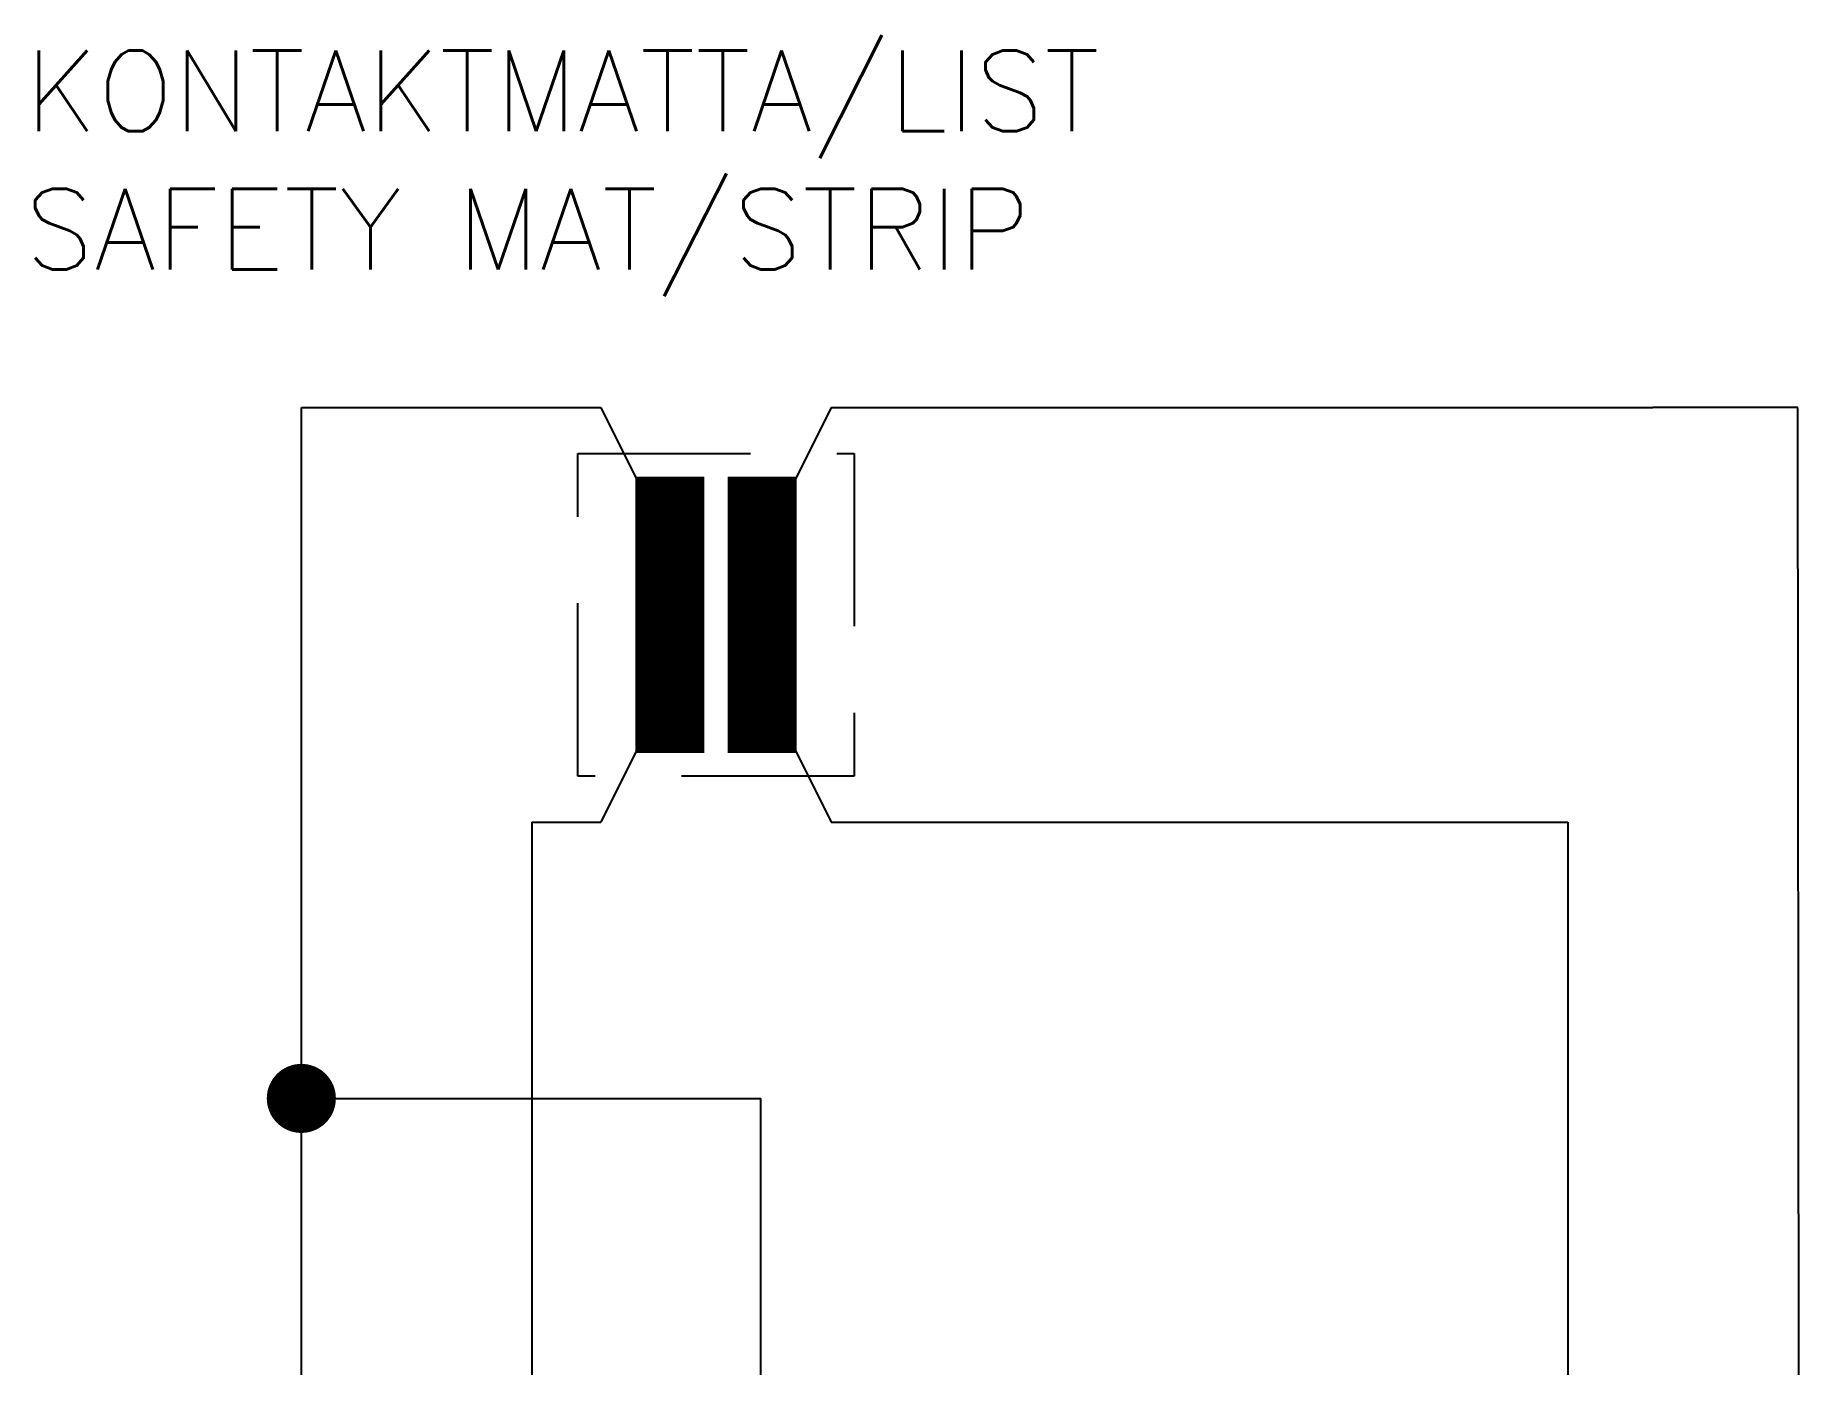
# Model space of a CAD drawing. Extents: x -5.8 to 32.5, y 0 to 29.1.
import ezdxf

# ---------------------------------------------------------------- set-up
doc = ezdxf.new("R2010")
doc.units = 0
doc.header["$LTSCALE"] = 7.5
doc.linetypes.add('DASHED', pattern=[0.75, 0.5, -0.25])
doc.layers.get('0').update_dxf_attribs({"linetype": 'CONTINUOUS'})
doc.styles.add('T0', font='ROMANS.SHX')

msp = doc.modelspace()

# ---------------------------------------------------------------- linework, layer by layer
for p, q in [((0, 0), (0, 21)), ((0, 21), (6, 21)), ((6, 21), (6.5, 21)), ((6.5, 21), (8, 18)), ((11.5, 21), (10, 18)), ((11.5, 21), (12, 21)), ((12, 21), (29.334, 21)), ((32.477, 21), (29.334, 21)), ((32.5, 0), (32.477, 21)), ((7.5, 18), (7.5, 15)), ((10.5, 18), (10.5, 15)), ((8, 15), (6.5, 12)), ((10, 15), (11.5, 12)), ((5, 12), (5, 0)), ((5, 12), (6.5, 12)), ((11.5, 12), (12, 12)), ((12, 12), (27.492, 12)), ((27.492, 12), (27.492, 0))]:
    msp.add_line(p, q)
at = {"linetype": 'DASHED'}
msp.add_lwpolyline([(6, 20), (12, 20), (12, 13), (6, 13)], close=True, dxfattribs=at)
at = {"const_width": 1.5}
for points in [[(8, 19.5), (8, 13.5)], [(10, 19.5), (10, 13.5)]]:
    msp.add_lwpolyline(points, dxfattribs=at)
at = {"const_width": 0.75}
msp.add_lwpolyline([(-0.375, 6, 1), (0.375, 6, 1)], format="xyb", close=True, dxfattribs=at)
msp.add_lwpolyline([(0, 6), (9.964, 6), (9.964, 0)])

# ---------------------------------------------------------------- texts
at = {"style": 'T0'}
for s, p in [('KONTAKTMATTA/LIST', (-6, 27)), ('SAFETY MAT/STRIP', (-6, 24))]:
    msp.add_text(s, height=1.75, dxfattribs=at).set_placement(p)

doc.saveas('drawing.dxf')
